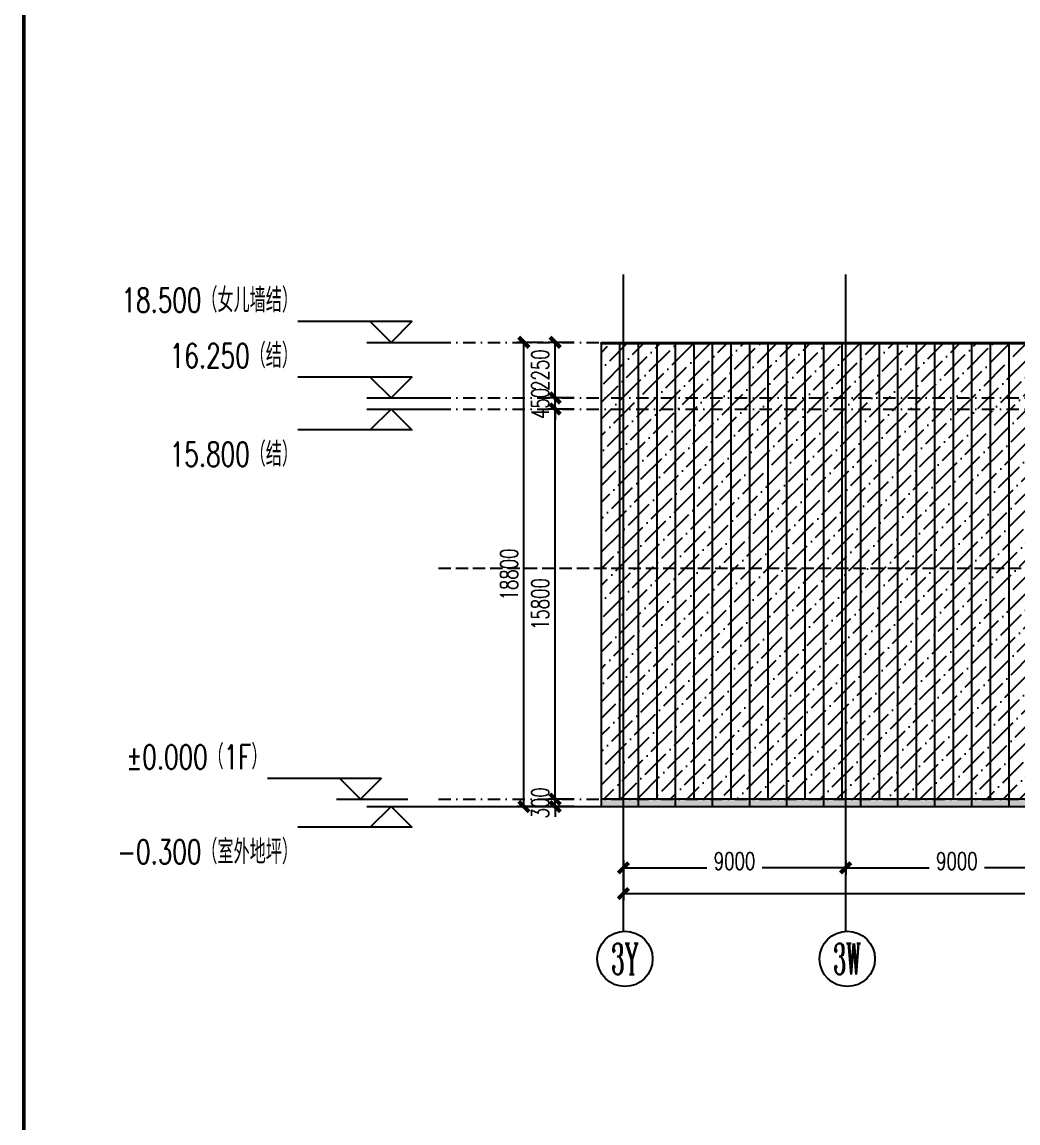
# Model space of a CAD drawing. Extents: x -2072575 to 87763, y 445513 to 805276.
# Drawn here: x -158687 to -118367, y 490101 to 534688 of the extents above; entities that cross this region are included whole.
import ezdxf
from ezdxf.enums import TextEntityAlignment as Align

# ---------------------------------------------------------------- set-up
doc = ezdxf.new("R2010")
doc.units = 0
doc.header["$LTSCALE"] = 1000
for name, pattern in [('__DASH', [0.35, 0.25, -0.1]), ('CENTER', [2, 1.25, -0.25, 0.25, -0.25]), ('DASHDOT', [1, 0.5, -0.25, 0, -0.25]), ('DOT', [0.25, 0, -0.25])]:
    doc.linetypes.add(name, pattern=pattern)
doc.layers.get('Defpoints').update_dxf_attribs({"color": 210})
for name, color, linetype in [('!ZN1-填充-8', 8, 'Continuous'), ('0-cxFrame', 155, 'Continuous'), ('3符号', 3, 'Continuous'), ('3铝板幕墙', 3, 'Continuous'), ('A-LIN-V', 9, 'Continuous'), ('A-云线', 50, 'Continuous'), ('AS-WALL', 40, 'Continuous'), ('DIM', 173, 'Continuous'), ('DOT', 8, 'DOT'), ('DOTE', 1, 'CENTER'), ('IE-填充-JYZS', 7, 'Continuous'), ('压型钢板', 23, 'Continuous')]:
    doc.layers.add(name, color=color, linetype=linetype)
doc.layers.add('0-cxText', color=131, linetype='Continuous', lineweight=25)
doc.layers.add('A-加建区域', color=47, linetype='Continuous', plot=False)
doc.styles.add('_TCH_AXIS', font='COMPLEX', dxfattribs={"bigfont": 'GBCBIG'})
doc.styles.add('cx_tuming', font='simhei.ttf')
doc.styles.add('cx_tuqian1', font='')
doc.styles.add('DHTEXT-1', font='romans.shx', dxfattribs={"width": 0.7, "bigfont": 'chinese.shx'})
doc.styles.add('卓越符号', font='ROMANS.shx', dxfattribs={"width": 0.7, "bigfont": 'CHINESE.shx'})
doc.styles.add('黑体', font='simhei.ttf', dxfattribs={"height": 12})
doc.styles.get('cx_tuqian1').set_extended_font_data('SimSun')
doc.dimstyles.new('ZN280', dxfattribs={"dimscale": 280, "dimtxt": 2.5, "dimasz": 1.5, "dimexe": 1, "dimexo": 2, "dimgap": 0.9, "dimtad": 1, "dimdec": 0, "dimdsep": 46, "dimtxsty": 'DHTEXT-1', "dimblk": 'ARCHTICK', "dimcen": 2.5, "dimclrd": 173, "dimclre": 173, "dimclrt": 7, "dimazin": 2, "dimtfac": 1, "dimtdec": 0, "dimtix": 1, "dimtmove": 2, "dimatfit": 3, "dimfxl": 0, "dimarcsym": 0})

# ---------------------------------------------------------------- blocks, each defined once
blk = doc.blocks.new('_ArchTick')
at = {"color": 0, "linetype": 'ByBlock', "const_width": 0.4}
blk.add_lwpolyline([(-0.5, -0.5), (0.5, 0.5)], dxfattribs=at)
blk = doc.blocks.new('*D1068')
at = {"layer": 'Defpoints', "color": 0, "ltscale": 2800, "transparency": 16777216}
for p in [(-4026, 18500), (-2693, 18500), (-2693, -300)]:
    blk.add_point(p, dxfattribs=at)
at = {"layer": 'DIM', "color": 173, "linetype": 'ByBlock', "lineweight": -2, "ltscale": 2800, "transparency": 16777216}
for p, q in [((-3253, 18500), (-4306, 18500)), ((-4026, -300), (-4026, 18500)), ((-3253, -300), (-4306, -300))]:
    blk.add_line(p, q, dxfattribs=at)
at = {"layer": 'DIM', "color": 173, "lineweight": -2, "ltscale": 2800, "transparency": 16777216, "xscale": 420, "yscale": 420, "zscale": 420}
for p, rotation in [((-4026, 18500), 90), ((-4026, -300), 270)]:
    blk.add_blockref('_ArchTick', p, dxfattribs=dict(at, rotation=rotation))
at = {"layer": 'DIM', "color": 7, "ltscale": 2800, "transparency": 16777216, "insert": (-4628, 9100), "char_height": 700, "attachment_point": 5, "rotation": 90, "style": 'DHTEXT-1'}
blk.add_mtext('18800', dxfattribs=at)
blk = doc.blocks.new('*D1069')
at = {"layer": 'Defpoints', "color": 0, "ltscale": 2800, "transparency": 16777216}
for p in [(-1428, 0), (-2761, 0), (-1428, -300)]:
    blk.add_point(p, dxfattribs=at)
at = {"layer": 'DIM', "color": 173, "linetype": 'ByBlock', "lineweight": -2, "ltscale": 2800, "transparency": 16777216}
for p, q in [((-2761, 0), (-2761, 420)), ((-1988, 0), (-3041, 0)), ((-1988, -300), (-3041, -300)), ((-2761, -300), (-2761, 0)), ((-2761, -300), (-2761, -720))]:
    blk.add_line(p, q, dxfattribs=at)
at = {"layer": 'DIM', "color": 173, "lineweight": -2, "ltscale": 2800, "transparency": 16777216, "xscale": 420, "yscale": 420, "zscale": 420}
for p, rotation in [((-2761, 0), 270), ((-2761, -300), 90)]:
    blk.add_blockref('_ArchTick', p, dxfattribs=dict(at, rotation=rotation))
at = {"layer": 'DIM', "color": 7, "ltscale": 2800, "transparency": 16777216, "insert": (-3363, -150), "char_height": 700, "attachment_point": 5, "rotation": 90, "style": 'DHTEXT-1'}
blk.add_mtext('300', dxfattribs=at)
blk = doc.blocks.new('*D1070')
at = {"layer": 'Defpoints', "color": 0, "ltscale": 2800, "transparency": 16777216}
for p in [(-2761, 15800), (-1428, 15800), (-1428, 0)]:
    blk.add_point(p, dxfattribs=at)
at = {"layer": 'DIM', "color": 173, "linetype": 'ByBlock', "lineweight": -2, "ltscale": 2800, "transparency": 16777216}
for p, q in [((-1988, 15800), (-3041, 15800)), ((-2761, 0), (-2761, 15800)), ((-1988, 0), (-3041, 0))]:
    blk.add_line(p, q, dxfattribs=at)
at = {"layer": 'DIM', "color": 173, "lineweight": -2, "ltscale": 2800, "transparency": 16777216, "xscale": 420, "yscale": 420, "zscale": 420}
for p, rotation in [((-2761, 15800), 90), ((-2761, 0), 270)]:
    blk.add_blockref('_ArchTick', p, dxfattribs=dict(at, rotation=rotation))
at = {"layer": 'DIM', "color": 7, "ltscale": 2800, "transparency": 16777216, "insert": (-3363, 7900), "char_height": 700, "attachment_point": 5, "rotation": 90, "style": 'DHTEXT-1'}
blk.add_mtext('15800', dxfattribs=at)
blk = doc.blocks.new('*D1071')
at = {"layer": 'Defpoints', "color": 0, "ltscale": 2800, "transparency": 16777216}
for p in [(-2761, 16250), (-1428, 16250), (-1428, 15800)]:
    blk.add_point(p, dxfattribs=at)
at = {"layer": 'DIM', "color": 173, "linetype": 'ByBlock', "lineweight": -2, "ltscale": 2800, "transparency": 16777216}
for p, q in [((-2761, 16250), (-2761, 16670)), ((-1988, 16250), (-3041, 16250)), ((-2761, 15800), (-2761, 16250)), ((-1988, 15800), (-3041, 15800)), ((-2761, 15800), (-2761, 15380))]:
    blk.add_line(p, q, dxfattribs=at)
at = {"layer": 'DIM', "color": 173, "lineweight": -2, "ltscale": 2800, "transparency": 16777216, "xscale": 420, "yscale": 420, "zscale": 420}
for p, rotation in [((-2761, 16250), 270), ((-2761, 15800), 90)]:
    blk.add_blockref('_ArchTick', p, dxfattribs=dict(at, rotation=rotation))
at = {"layer": 'DIM', "color": 7, "ltscale": 2800, "transparency": 16777216, "insert": (-3363, 16025), "char_height": 700, "attachment_point": 5, "rotation": 90, "style": 'DHTEXT-1'}
blk.add_mtext('450', dxfattribs=at)
blk = doc.blocks.new('*D1072')
at = {"layer": 'Defpoints', "color": 0, "ltscale": 2800, "transparency": 16777216}
for p in [(-2761, 18500), (-1428, 18500), (-1428, 16250)]:
    blk.add_point(p, dxfattribs=at)
at = {"layer": 'DIM', "color": 173, "linetype": 'ByBlock', "lineweight": -2, "ltscale": 2800, "transparency": 16777216}
for p, q in [((-1988, 18500), (-3041, 18500)), ((-2761, 16250), (-2761, 18500)), ((-1988, 16250), (-3041, 16250))]:
    blk.add_line(p, q, dxfattribs=at)
at = {"layer": 'DIM', "color": 173, "lineweight": -2, "ltscale": 2800, "transparency": 16777216, "xscale": 420, "yscale": 420, "zscale": 420}
for p, rotation in [((-2761, 18500), 90), ((-2761, 16250), 270)]:
    blk.add_blockref('_ArchTick', p, dxfattribs=dict(at, rotation=rotation))
at = {"layer": 'DIM', "color": 7, "ltscale": 2800, "transparency": 16777216, "insert": (-3363, 17375), "char_height": 700, "attachment_point": 5, "rotation": 90, "style": 'DHTEXT-1'}
blk.add_mtext('2250', dxfattribs=at)
blk = doc.blocks.new('*D1073')
at = {"layer": 'Defpoints', "color": 0, "ltscale": 2800, "transparency": 16777216}
for p in [(0, -1926), (184000, -1926), (184000, -3824)]:
    blk.add_point(p, dxfattribs=at)
at = {"layer": 'DIM', "color": 173, "linetype": 'ByBlock', "lineweight": -2, "ltscale": 2800, "transparency": 16777216}
for p, q in [((0, -2486), (0, -4104)), ((184000, -2486), (184000, -4104)), ((0, -3824), (90403, -3824)), ((184000, -3824), (93497, -3824))]:
    blk.add_line(p, q, dxfattribs=at)
at = {"layer": 'DIM', "color": 173, "lineweight": -2, "ltscale": 2800, "transparency": 16777216, "xscale": 420, "yscale": 420, "zscale": 420, "rotation": 180}
blk.add_blockref('_ArchTick', (0, -3824), dxfattribs=at)
at = {"layer": 'DIM', "color": 173, "lineweight": -2, "ltscale": 2800, "transparency": 16777216, "xscale": 420, "yscale": 420, "zscale": 420}
blk.add_blockref('_ArchTick', (184000, -3824), dxfattribs=at)
at = {"layer": 'DIM', "color": 7, "ltscale": 2800, "transparency": 16777216, "insert": (91950, -3549), "char_height": 700, "attachment_point": 5, "style": 'DHTEXT-1'}
blk.add_mtext('184000', dxfattribs=at)
blk = doc.blocks.new('*D1079')
at = {"layer": 'Defpoints', "color": 0, "ltscale": 2800, "transparency": 16777216}
for p in [(0, -1926), (9000, -1926), (9000, -2784)]:
    blk.add_point(p, dxfattribs=at)
at = {"layer": 'DIM', "color": 173, "linetype": 'ByBlock', "lineweight": -2, "ltscale": 2800, "transparency": 16777216}
for p, q in [((0, -2486), (0, -3064)), ((9000, -2486), (9000, -3064)), ((0, -2784), (3385, -2784)), ((9000, -2784), (5615, -2784))]:
    blk.add_line(p, q, dxfattribs=at)
at = {"layer": 'DIM', "color": 173, "lineweight": -2, "ltscale": 2800, "transparency": 16777216, "xscale": 420, "yscale": 420, "zscale": 420, "rotation": 180}
blk.add_blockref('_ArchTick', (0, -2784), dxfattribs=at)
at = {"layer": 'DIM', "color": 173, "lineweight": -2, "ltscale": 2800, "transparency": 16777216, "xscale": 420, "yscale": 420, "zscale": 420}
blk.add_blockref('_ArchTick', (9000, -2784), dxfattribs=at)
at = {"layer": 'DIM', "color": 7, "ltscale": 2800, "transparency": 16777216, "insert": (4500, -2509), "char_height": 700, "attachment_point": 5, "style": 'DHTEXT-1'}
blk.add_mtext('9000', dxfattribs=at)
blk = doc.blocks.new('*D1080')
at = {"layer": 'Defpoints', "color": 0, "ltscale": 2800, "transparency": 16777216}
for p in [(9000, -1926), (18000, -1926), (18000, -2784)]:
    blk.add_point(p, dxfattribs=at)
at = {"layer": 'DIM', "color": 173, "linetype": 'ByBlock', "lineweight": -2, "ltscale": 2800, "transparency": 16777216}
for p, q in [((9000, -2486), (9000, -3064)), ((18000, -2486), (18000, -3064)), ((9000, -2784), (12385, -2784)), ((18000, -2784), (14615, -2784))]:
    blk.add_line(p, q, dxfattribs=at)
at = {"layer": 'DIM', "color": 173, "lineweight": -2, "ltscale": 2800, "transparency": 16777216, "xscale": 420, "yscale": 420, "zscale": 420, "rotation": 180}
blk.add_blockref('_ArchTick', (9000, -2784), dxfattribs=at)
at = {"layer": 'DIM', "color": 173, "lineweight": -2, "ltscale": 2800, "transparency": 16777216, "xscale": 420, "yscale": 420, "zscale": 420}
blk.add_blockref('_ArchTick', (18000, -2784), dxfattribs=at)
at = {"layer": 'DIM', "color": 7, "ltscale": 2800, "transparency": 16777216, "insert": (13500, -2509), "char_height": 700, "attachment_point": 5, "style": 'DHTEXT-1'}
blk.add_mtext('9000', dxfattribs=at)
blk = doc.blocks.new('卓越-轴号')
blk.add_circle((0, 0), 4)
at = {"color": 0, "style": '_TCH_AXIS', "width": 1.041667, "flags": 8}
blk.add_attdef('A', text='', height=4.48, dxfattribs=at).set_placement((-2, -2.24), (2, -2.24), align=Align.FIT)
blk = doc.blocks.new('*U137')
at = {"ltscale": 10}
blk.add_line((3.48, 0), (-6.85, 0), dxfattribs=at)
blk.add_lwpolyline([(3, 3), (0, 0), (-3, 3), (13.45, 3)])
at = {"color": 0, "style": '卓越符号', "width": 0.7, "flags": 8}
blk.add_attdef('±0.000', text='', height=3.5, dxfattribs=at).set_placement((13.45, 4.35), align=Align.RIGHT)
blk = doc.blocks.new('*U138')
at = {"ltscale": 10}
blk.add_line((3.48, 0), (-6.85, 0), dxfattribs=at)
blk.add_lwpolyline([(3, -3), (0, 0), (-3, -3), (13.45, -3)])
at = {"color": 0, "style": '卓越符号', "width": 0.7, "flags": 8}
blk.add_attdef('±0.000', text='', height=3.5, dxfattribs=at).set_placement((13.45, -7.85), align=Align.RIGHT)
blk = doc.blocks.new('TK22.A1 L(Dragon)')
at = {"layer": '0-cxFrame', "const_width": 0.5}
blk.add_lwpolyline([(-80, 10), (-821, 10), (-821, 584), (-80, 584)], close=True, dxfattribs=at)
at = {"style": '黑体', "flags": 4}
blk.add_attdef('图幅', text='', height=3.3, dxfattribs=at).set_placement((-40, 3), align=Align.RIGHT)
at = {"layer": '0-cxText', "flags": 4}
for tag, height, style, p in [('建设单位', 3.5, 'cx_tuming', (-45, 240)), ('项目名称', 3.5, 'cx_tuming', (-45, 210)), ('子项名称', 3.5, 'cx_tuming', (-45, 180)), ('工程编号', 3.3, 'cx_tuqian1', (-35, 165)), ('图名1', 3.5, 'cx_tuming', (-45, 87)), ('图名2', 3.5, 'cx_tuming', (-45, 79)), ('图名3', 3.5, 'cx_tuming', (-45, 71)), ('出图日期', 3.3, 'cx_tuqian1', (-39, 60)), ('专业', 3.3, 'cx_tuqian1', (-55, 52)), ('版次', 3.3, 'cx_tuqian1', (-20, 44)), ('图号', 3.3, 'cx_tuqian1', (-55, 44))]:
    blk.add_attdef(tag, text='', height=height, dxfattribs=dict(at, style=style)).set_placement(p, align=Align.MIDDLE)
at = {"layer": 'Defpoints', "color": 6, "flags": 4}
for tag, height, style, p in [('tufu', 3.3, '黑体', (-12, 12)), ('dwfname', 4, 'cx_tuqian1', (-80, 3))]:
    blk.add_attdef(tag, text='', height=height, dxfattribs=dict(at, style=style)).set_placement(p, align=Align.RIGHT)
blk = doc.blocks.new('20250821140411')
at = {"layer": 'DOT', "linetype": 'DASHDOT'}
for p, q in [((-7489.1, 18500), (190989.5, 18500)), ((-7489.1, 16250), (190989.5, 16250)), ((-7489.1, 15800), (190989.5, 15800)), ((-7489.1, 0), (190989.5, 0))]:
    blk.add_line(p, q, dxfattribs=at)
at = {"layer": 'DOTE', "ltscale": 280}
for p, q in [((0, -5350), (0, 21247.6)), ((9000, -5350), (9000, 21247.6))]:
    blk.add_line(p, q, dxfattribs=at)
at = {"layer": '3符号', "color": 7}
ref = blk.add_blockref('*U137', (-9406.9, 18500), dxfattribs=dict(at, xscale=-280, yscale=280, zscale=280))
ref.add_attrib('±0.000', '18.500（女儿墙结）', dxfattribs={"layer": '0', "color": 0, "height": 980, "style": '卓越符号', "width": 0.7}).set_placement((-13172.9, 19718), align=Align.RIGHT)
ref = blk.add_blockref('*U137', (-9406.9, 16250), dxfattribs=dict(at, xscale=-280, yscale=280, zscale=280))
ref.add_attrib('±0.000', '16.250（结）', dxfattribs={"layer": '0', "color": 0, "height": 980, "style": '卓越符号', "width": 0.7}).set_placement((-13172.9, 17468), align=Align.RIGHT)
ref = blk.add_blockref('*U138', (-9406.9, 15800), dxfattribs=dict(at, xscale=-280, yscale=280, zscale=280))
ref.add_attrib('±0.000', '15.800（结）', dxfattribs={"layer": '0', "color": 0, "height": 980, "style": '卓越符号', "width": 0.7}).set_placement((-13172.9, 13478.2), align=Align.RIGHT)
ref = blk.add_blockref('*U137', (-10643, 0), dxfattribs=dict(at, xscale=-280, yscale=280, zscale=280))
ref.add_attrib('±0.000', '±0.000（1F）', dxfattribs={"layer": '0', "color": 0, "height": 980, "style": '卓越符号', "width": 0.7}).set_placement((-14409, 1218), align=Align.RIGHT)
ref = blk.add_blockref('*U138', (-9406.9, -300), dxfattribs=dict(at, xscale=-280, yscale=280, zscale=280))
ref.add_attrib('±0.000', '-0.300（室外地坪）', dxfattribs={"layer": '0', "color": 0, "height": 980, "style": '卓越符号', "width": 0.7}).set_placement((-13172.9, -2621.8), align=Align.RIGHT)
ref = blk.add_blockref('卓越-轴号', (64.3, -6468.2), dxfattribs=dict(at, xscale=280, yscale=280, zscale=280))
ref.add_attrib('A', '3Y', dxfattribs={"layer": '0', "color": 0, "height": 1254.4, "style": '_TCH_AXIS', "width": 0.493421}).set_placement((-495.7, -7095.4), (624.3, -7095.4), align=Align.FIT)
ref = blk.add_blockref('卓越-轴号', (9064.3, -6468.2), dxfattribs=dict(at, xscale=280, yscale=280, zscale=280))
ref.add_attrib('A', '3W', dxfattribs={"layer": '0', "color": 0, "height": 1254.4, "style": '_TCH_AXIS', "width": 0.457317}).set_placement((8504.3, -7095.4), (9624.3, -7095.4), align=Align.FIT)
at = {"layer": 'DIM', "ltscale": 2800}
for p1, p2, picture, middle in [((-2692.9, -300), (-2692.9, 18500), '*D1068', (-4628.2, 9100)), ((-1427.9, 16250), (-1427.9, 18500), '*D1072', (-3363.2, 17375)), ((-1427.9, 15800), (-1427.9, 16250), '*D1071', (-3363.2, 16025)), ((-1427.9, 0), (-1427.9, 15800), '*D1070', (-3363.2, 7900)), ((-1427.9, -300), (-1427.9, 0), '*D1069', (-3363.2, -150))]:
    dim = blk.add_aligned_dim(p1=p1, p2=p2, distance=1333.3, dimstyle='ZN280', dxfattribs=at)
    dim.commit()
    dim.dimension.update_dxf_attribs({"geometry": picture, "text_midpoint": middle})
for base, p1, p2, picture, middle in [((184000, -3824.1), (0, -1926.1), (184000, -1926.1), '*D1073', (91950, -3549.1)), ((9000, -2784.1), (0, -1926.1), (9000, -1926.1), '*D1079', (4500, -2509.1)), ((18000, -2784.1), (9000, -1926.1), (18000, -1926.1), '*D1080', (13500, -2509.1))]:
    dim = blk.add_linear_dim(base=base, p1=p1, p2=p2, angle=0, dimstyle='ZN280', dxfattribs=at)
    dim.commit()
    dim.dimension.update_dxf_attribs({"geometry": picture, "text_midpoint": middle, "dimtype": 129})

msp = doc.modelspace()

# ---------------------------------------------------------------- hatches: boundary and pattern name
at = {"layer": '!ZN1-填充-8'}
h = msp.add_hatch(dxfattribs=at)
h.set_pattern_fill('ANSI36', color=256, scale=300, style=0)
h.set_pattern_definition([(45, (-14672.3, 0), (252.5697, 926.0889), [1190.625, -238.125, 0, -238.125])])
h.paths.add_polyline_path([(-135241.8, 503214.7), (-102641.8, 503214.7), (-102641.8, 521664.7), (-135241.8, 521664.7)])
h = msp.add_hatch(dxfattribs=at)
h.set_pattern_fill('DOTS', color=141, scale=75, style=0)
h.paths.add_polyline_path([(-135241.8, 503214.7), (-91338.9, 503214.7), (-91338.9, 502914.7), (-135241.8, 502914.7)])
at = {"layer": 'IE-填充-JYZS', "ltscale": 10}
h = msp.add_hatch(dxfattribs=at)
h.set_pattern_fill('DOTS', color=141, scale=10)
h.set_pattern_definition([(0, (-135241.771, 521664.675), (7.9375, 15.875), [0, -15.875])])
h.paths.add_polyline_path([(-135241.8, 521714.7), (50458.2, 521714.7), (50458.2, 521664.7), (-135241.8, 521664.7)])

# ---------------------------------------------------------------- linework, layer by layer
at = {"layer": '3铝板幕墙', "ltscale": 1000}
for p, q in [((-133741.8, 521714.7), (-133741.8, 521664.7)), ((-132241.8, 521714.7), (-132241.8, 521664.7)), ((-130741.8, 521714.7), (-130741.8, 521664.7)), ((-129241.8, 521714.7), (-129241.8, 521664.7)), ((-127741.8, 521714.7), (-127741.8, 521664.7)), ((-126241.8, 521714.7), (-126241.8, 521664.7)), ((-124741.8, 521714.7), (-124741.8, 521664.7)), ((-123241.8, 521714.7), (-123241.8, 521664.7)), ((-121741.8, 521714.7), (-121741.8, 521664.7)), ((-120241.8, 521714.7), (-120241.8, 521664.7)), ((-118741.8, 521714.7), (-118741.8, 521664.7)), ((-133741.8, 503214.7), (-133741.8, 502914.7)), ((-132241.8, 503214.7), (-132241.8, 502914.7)), ((-130741.8, 503214.7), (-130741.8, 502914.7)), ((-129241.8, 503214.7), (-129241.8, 502914.7)), ((-127741.8, 503214.7), (-127741.8, 502914.7)), ((-126241.8, 503214.7), (-126241.8, 502914.7)), ((-124741.8, 503214.7), (-124741.8, 502914.7)), ((-123241.8, 503214.7), (-123241.8, 502914.7)), ((-121741.8, 503214.7), (-121741.8, 502914.7)), ((-120241.8, 503214.7), (-120241.8, 502914.7)), ((-118741.8, 503214.7), (-118741.8, 502914.7))]:
    msp.add_line(p, q, dxfattribs=at)
for points in [[(-135241.8, 521714.7), (50458.2, 521714.7), (50458.2, 521664.7), (-135241.8, 521664.7)], [(-91338.9, 503214.7), (-135241.8, 503214.7), (-135241.8, 502914.7), (-91338.9, 502914.7)]]:
    msp.add_lwpolyline(points, close=True, dxfattribs=at)
at = {"layer": 'A-LIN-V'}
for p, q in [((-135241.8, 521714.7), (-135241.8, 502914.7)), ((-135241.8, 521714.7), (50458.2, 521714.7)), ((-135241.8, 521664.7), (50458.2, 521664.7))]:
    msp.add_line(p, q, dxfattribs=at)
at = {"layer": 'A-加建区域', "linetype": '__DASH', "ltscale": 2}
msp.add_line((-141830.9, 512564.7), (56647.8, 512564.7), dxfattribs=at)
at = {"layer": 'AS-WALL'}
msp.add_line((-141830.9, 502914.7), (56647.8, 502914.7), dxfattribs=at)
at = {"layer": '压型钢板', "ltscale": 10}
for p, q in [((-135241.8, 521714.7), (-135241.8, 503214.7)), ((-134491.8, 521714.7), (-134491.8, 503214.7)), ((-133741.8, 521714.7), (-133741.8, 503214.7)), ((-132991.8, 521714.7), (-132991.8, 503214.7)), ((-132241.8, 521714.7), (-132241.8, 503214.7)), ((-131491.8, 521714.7), (-131491.8, 503214.7)), ((-130741.8, 521714.7), (-130741.8, 503214.7)), ((-129991.8, 521714.7), (-129991.8, 503214.7)), ((-129241.8, 521714.7), (-129241.8, 503214.7)), ((-128491.8, 521714.7), (-128491.8, 503214.7)), ((-127741.8, 521714.7), (-127741.8, 503214.7)), ((-126991.8, 521714.7), (-126991.8, 503214.7)), ((-126241.8, 521714.7), (-126241.8, 503214.7)), ((-125491.8, 521714.7), (-125491.8, 503214.7)), ((-124741.8, 521714.7), (-124741.8, 503214.7)), ((-123991.8, 521714.7), (-123991.8, 503214.7)), ((-123241.8, 521714.7), (-123241.8, 503214.7)), ((-122491.8, 521714.7), (-122491.8, 503214.7)), ((-121741.8, 521714.7), (-121741.8, 503214.7)), ((-120991.8, 521714.7), (-120991.8, 503214.7)), ((-120241.8, 521714.7), (-120241.8, 503214.7)), ((-119491.8, 521714.7), (-119491.8, 503214.7)), ((-118741.8, 521714.7), (-118741.8, 503214.7))]:
    msp.add_line(p, q, dxfattribs=at)

# ---------------------------------------------------------------- block references
at = {"layer": '0-cxFrame', "xscale": 300, "yscale": 300, "zscale": 300}
msp.add_blockref('TK22.A1 L(Dragon)', (87688.5, 445588), dxfattribs=at)
at = {"layer": 'A-云线', "ltscale": 10}
msp.add_blockref('20250821140411', (-134341.8, 503214.7), dxfattribs=at)

doc.saveas('drawing.dxf')
